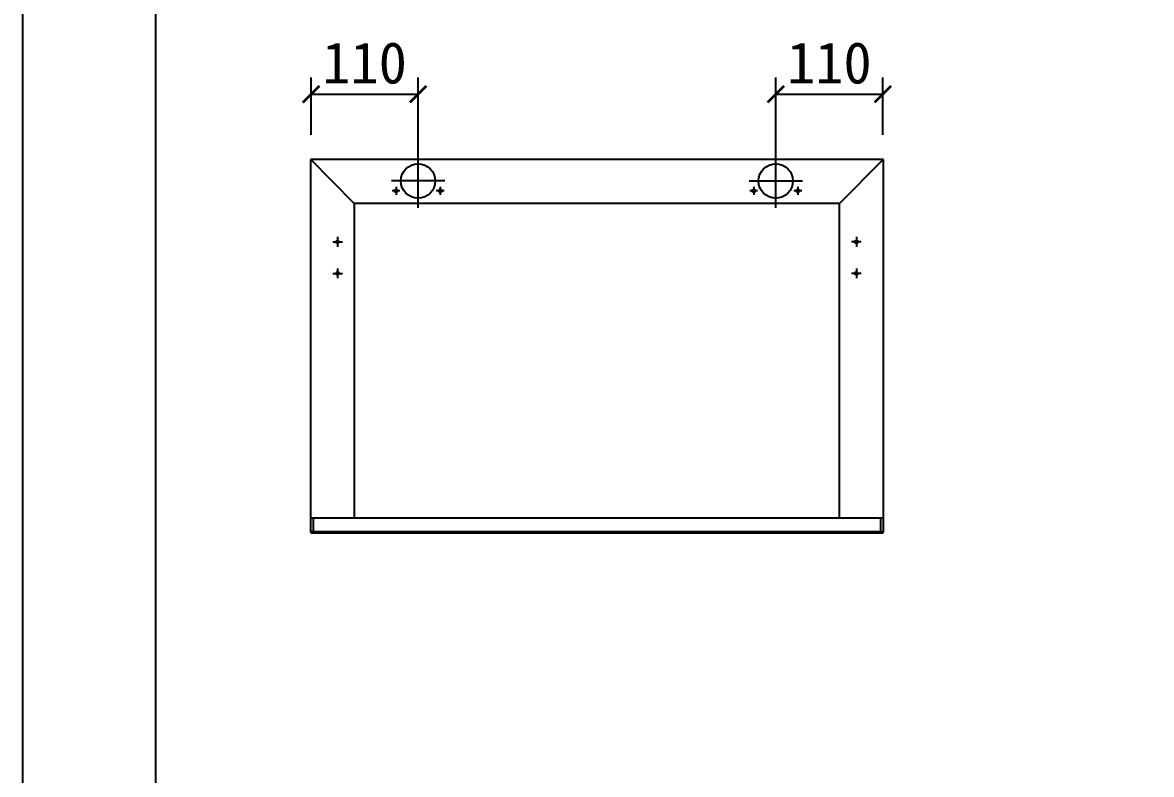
# Model space of a CAD drawing. Header units: millimetres. Extents: x -44117 to 256353, y -2095463 to 65325.
# Drawn here: x 115572 to 116252, y -871963 to -871510 of the extents above; entities that cross this region are included whole.
import ezdxf

# ---------------------------------------------------------------- set-up
doc = ezdxf.new("R2010")
doc.units = ezdxf.units.MM
doc.header["$LTSCALE"] = 10
doc.dimstyles.new('ISO-25', dxfattribs={"dimtxt": 2.5, "dimasz": 2.5, "dimexe": 1, "dimexo": 1, "dimtad": 1, "dimtxsty": 'Standard', "dimblk": 'ARCHTICK', "dimcen": 2.5, "dimadec": 0, "dimazin": 0, "dimtfac": 1, "dimtmove": 0, "dimatfit": 3, "dimfxl": 0, "dimarcsym": 0})

# ---------------------------------------------------------------- blocks, each defined once
blk = doc.blocks.new('_ArchTick')
at = {"color": 0, "linetype": 'ByBlock', "const_width": 0.15}
blk.add_lwpolyline([(-0.5, -0.5), (0.5, 0.5)], dxfattribs=at)
blk = doc.blocks.new('*D5641')
at = {"color": 0, "lineweight": -2}
for p, q in [((115745.63, -871577.3), (115745.63, -871542.72)), ((115810.15, -871590.02), (115810.15, -871542.72)), ((115745.63, -871552.72), (115810.15, -871552.72))]:
    blk.add_line(p, q, dxfattribs=at)
at = {"layer": 'Defpoints', "color": 0}
for p in [(115810.15, -871552.72), (115745.63, -871592.3), (115810.15, -871605.02)]:
    blk.add_point(p, dxfattribs=at)
at = {"color": 0, "lineweight": -2, "xscale": 10, "yscale": 10, "zscale": 10, "rotation": 180}
blk.add_blockref('_ArchTick', (115745.63, -871552.72), dxfattribs=at)
at = {"color": 0, "lineweight": -2, "xscale": 10, "yscale": 10, "zscale": 10}
blk.add_blockref('_ArchTick', (115810.15, -871552.72), dxfattribs=at)
at = {"color": 0, "insert": (115777.89, -871533.97), "char_height": 25, "attachment_point": 5}
blk.add_mtext('110', dxfattribs=at)
blk = doc.blocks.new('*D5642')
at = {"color": 0, "lineweight": -2}
for p, q in [((116025.7, -871590.02), (116025.7, -871542.72)), ((116090.22, -871577.3), (116090.22, -871542.72)), ((116025.7, -871552.72), (116090.22, -871552.72))]:
    blk.add_line(p, q, dxfattribs=at)
at = {"layer": 'Defpoints', "color": 0}
for p in [(116090.22, -871552.72), (116090.22, -871592.3), (116025.7, -871605.02)]:
    blk.add_point(p, dxfattribs=at)
at = {"color": 0, "lineweight": -2, "xscale": 10, "yscale": 10, "zscale": 10, "rotation": 180}
blk.add_blockref('_ArchTick', (116025.7, -871552.72), dxfattribs=at)
at = {"color": 0, "lineweight": -2, "xscale": 10, "yscale": 10, "zscale": 10}
blk.add_blockref('_ArchTick', (116090.22, -871552.72), dxfattribs=at)
at = {"color": 0, "insert": (116057.96, -871533.97), "char_height": 25, "attachment_point": 5}
blk.add_mtext('110', dxfattribs=at)
blk = doc.blocks.new('*D5674')
at = {"color": 0, "lineweight": -2}
for p, q in [((115745.63, -871577.3), (115745.63, -871542.72)), ((115810.15, -871590.02), (115810.15, -871542.72)), ((115745.63, -871552.72), (115810.15, -871552.72))]:
    blk.add_line(p, q, dxfattribs=at)
at = {"layer": 'Defpoints', "color": 0}
for p in [(115810.15, -871552.72), (115745.63, -871592.3), (115810.15, -871605.02)]:
    blk.add_point(p, dxfattribs=at)
at = {"color": 0, "lineweight": -2, "xscale": 10, "yscale": 10, "zscale": 10, "rotation": 180}
blk.add_blockref('_ArchTick', (115745.63, -871552.72), dxfattribs=at)
at = {"color": 0, "lineweight": -2, "xscale": 10, "yscale": 10, "zscale": 10}
blk.add_blockref('_ArchTick', (115810.15, -871552.72), dxfattribs=at)
at = {"color": 0, "insert": (115777.89, -871533.97), "char_height": 25, "attachment_point": 5}
blk.add_mtext('110', dxfattribs=at)
blk = doc.blocks.new('*D5675')
at = {"color": 0, "lineweight": -2}
for p, q in [((116025.7, -871590.02), (116025.7, -871542.72)), ((116090.22, -871577.3), (116090.22, -871542.72)), ((116025.7, -871552.72), (116090.22, -871552.72))]:
    blk.add_line(p, q, dxfattribs=at)
at = {"layer": 'Defpoints', "color": 0}
for p in [(116090.22, -871552.72), (116090.22, -871592.3), (116025.7, -871605.02)]:
    blk.add_point(p, dxfattribs=at)
at = {"color": 0, "lineweight": -2, "xscale": 10, "yscale": 10, "zscale": 10, "rotation": 180}
blk.add_blockref('_ArchTick', (116025.7, -871552.72), dxfattribs=at)
at = {"color": 0, "lineweight": -2, "xscale": 10, "yscale": 10, "zscale": 10}
blk.add_blockref('_ArchTick', (116090.22, -871552.72), dxfattribs=at)
at = {"color": 0, "insert": (116057.96, -871533.97), "char_height": 25, "attachment_point": 5}
blk.add_mtext('110', dxfattribs=at)
blk = doc.blocks.new('*D5689')
at = {"color": 0, "lineweight": -2}
for p, q in [((115745.63, -871577.3), (115745.63, -871542.72)), ((115810.15, -871590.02), (115810.15, -871542.72)), ((115745.63, -871552.72), (115810.15, -871552.72))]:
    blk.add_line(p, q, dxfattribs=at)
at = {"layer": 'Defpoints', "color": 0}
for p in [(115810.15, -871552.72), (115745.63, -871592.3), (115810.15, -871605.02)]:
    blk.add_point(p, dxfattribs=at)
at = {"color": 0, "lineweight": -2, "xscale": 10, "yscale": 10, "zscale": 10, "rotation": 180}
blk.add_blockref('_ArchTick', (115745.63, -871552.72), dxfattribs=at)
at = {"color": 0, "lineweight": -2, "xscale": 10, "yscale": 10, "zscale": 10}
blk.add_blockref('_ArchTick', (115810.15, -871552.72), dxfattribs=at)
at = {"color": 0, "insert": (115777.89, -871533.97), "char_height": 25, "attachment_point": 5}
blk.add_mtext('110', dxfattribs=at)
blk = doc.blocks.new('*D5690')
at = {"color": 0, "lineweight": -2}
for p, q in [((116025.7, -871590.02), (116025.7, -871542.72)), ((116090.22, -871577.3), (116090.22, -871542.72)), ((116025.7, -871552.72), (116090.22, -871552.72))]:
    blk.add_line(p, q, dxfattribs=at)
at = {"layer": 'Defpoints', "color": 0}
for p in [(116090.22, -871552.72), (116090.22, -871592.3), (116025.7, -871605.02)]:
    blk.add_point(p, dxfattribs=at)
at = {"color": 0, "lineweight": -2, "xscale": 10, "yscale": 10, "zscale": 10, "rotation": 180}
blk.add_blockref('_ArchTick', (116025.7, -871552.72), dxfattribs=at)
at = {"color": 0, "lineweight": -2, "xscale": 10, "yscale": 10, "zscale": 10}
blk.add_blockref('_ArchTick', (116090.22, -871552.72), dxfattribs=at)
at = {"color": 0, "insert": (116057.96, -871533.97), "char_height": 25, "attachment_point": 5}
blk.add_mtext('110', dxfattribs=at)
blk = doc.blocks.new('*D5704')
at = {"color": 0, "lineweight": -2}
for p, q in [((115745.63, -871577.3), (115745.63, -871542.72)), ((115810.15, -871590.02), (115810.15, -871542.72)), ((115745.63, -871552.72), (115810.15, -871552.72))]:
    blk.add_line(p, q, dxfattribs=at)
at = {"layer": 'Defpoints', "color": 0}
for p in [(115810.15, -871552.72), (115745.63, -871592.3), (115810.15, -871605.02)]:
    blk.add_point(p, dxfattribs=at)
at = {"color": 0, "lineweight": -2, "xscale": 10, "yscale": 10, "zscale": 10, "rotation": 180}
blk.add_blockref('_ArchTick', (115745.63, -871552.72), dxfattribs=at)
at = {"color": 0, "lineweight": -2, "xscale": 10, "yscale": 10, "zscale": 10}
blk.add_blockref('_ArchTick', (115810.15, -871552.72), dxfattribs=at)
at = {"color": 0, "insert": (115777.89, -871533.97), "char_height": 25, "attachment_point": 5}
blk.add_mtext('110', dxfattribs=at)
blk = doc.blocks.new('*D5705')
at = {"color": 0, "lineweight": -2}
for p, q in [((116025.7, -871590.02), (116025.7, -871542.72)), ((116090.22, -871577.3), (116090.22, -871542.72)), ((116025.7, -871552.72), (116090.22, -871552.72))]:
    blk.add_line(p, q, dxfattribs=at)
at = {"layer": 'Defpoints', "color": 0}
for p in [(116090.22, -871552.72), (116090.22, -871592.3), (116025.7, -871605.02)]:
    blk.add_point(p, dxfattribs=at)
at = {"color": 0, "lineweight": -2, "xscale": 10, "yscale": 10, "zscale": 10, "rotation": 180}
blk.add_blockref('_ArchTick', (116025.7, -871552.72), dxfattribs=at)
at = {"color": 0, "lineweight": -2, "xscale": 10, "yscale": 10, "zscale": 10}
blk.add_blockref('_ArchTick', (116090.22, -871552.72), dxfattribs=at)
at = {"color": 0, "insert": (116057.96, -871533.97), "char_height": 25, "attachment_point": 5}
blk.add_mtext('110', dxfattribs=at)
blk = doc.blocks.new('*D5719')
at = {"color": 0, "lineweight": -2}
for p, q in [((115745.63, -871577.3), (115745.63, -871542.72)), ((115810.15, -871590.02), (115810.15, -871542.72)), ((115745.63, -871552.72), (115810.15, -871552.72))]:
    blk.add_line(p, q, dxfattribs=at)
at = {"layer": 'Defpoints', "color": 0}
for p in [(115810.15, -871552.72), (115745.63, -871592.3), (115810.15, -871605.02)]:
    blk.add_point(p, dxfattribs=at)
at = {"color": 0, "lineweight": -2, "xscale": 10, "yscale": 10, "zscale": 10, "rotation": 180}
blk.add_blockref('_ArchTick', (115745.63, -871552.72), dxfattribs=at)
at = {"color": 0, "lineweight": -2, "xscale": 10, "yscale": 10, "zscale": 10}
blk.add_blockref('_ArchTick', (115810.15, -871552.72), dxfattribs=at)
at = {"color": 0, "insert": (115777.89, -871533.97), "char_height": 25, "attachment_point": 5}
blk.add_mtext('110', dxfattribs=at)
blk = doc.blocks.new('*D5720')
at = {"color": 0, "lineweight": -2}
for p, q in [((116025.7, -871590.02), (116025.7, -871542.72)), ((116090.22, -871577.3), (116090.22, -871542.72)), ((116025.7, -871552.72), (116090.22, -871552.72))]:
    blk.add_line(p, q, dxfattribs=at)
at = {"layer": 'Defpoints', "color": 0}
for p in [(116090.22, -871552.72), (116090.22, -871592.3), (116025.7, -871605.02)]:
    blk.add_point(p, dxfattribs=at)
at = {"color": 0, "lineweight": -2, "xscale": 10, "yscale": 10, "zscale": 10, "rotation": 180}
blk.add_blockref('_ArchTick', (116025.7, -871552.72), dxfattribs=at)
at = {"color": 0, "lineweight": -2, "xscale": 10, "yscale": 10, "zscale": 10}
blk.add_blockref('_ArchTick', (116090.22, -871552.72), dxfattribs=at)
at = {"color": 0, "insert": (116057.96, -871533.97), "char_height": 25, "attachment_point": 5}
blk.add_mtext('110', dxfattribs=at)
blk = doc.blocks.new('*D5734')
at = {"color": 0, "lineweight": -2}
for p, q in [((115745.63, -871577.3), (115745.63, -871542.72)), ((115810.15, -871590.02), (115810.15, -871542.72)), ((115745.63, -871552.72), (115810.15, -871552.72))]:
    blk.add_line(p, q, dxfattribs=at)
at = {"layer": 'Defpoints', "color": 0}
for p in [(115810.15, -871552.72), (115745.63, -871592.3), (115810.15, -871605.02)]:
    blk.add_point(p, dxfattribs=at)
at = {"color": 0, "lineweight": -2, "xscale": 10, "yscale": 10, "zscale": 10, "rotation": 180}
blk.add_blockref('_ArchTick', (115745.63, -871552.72), dxfattribs=at)
at = {"color": 0, "lineweight": -2, "xscale": 10, "yscale": 10, "zscale": 10}
blk.add_blockref('_ArchTick', (115810.15, -871552.72), dxfattribs=at)
at = {"color": 0, "insert": (115777.89, -871533.97), "char_height": 25, "attachment_point": 5}
blk.add_mtext('110', dxfattribs=at)
blk = doc.blocks.new('*D5735')
at = {"color": 0, "lineweight": -2}
for p, q in [((116025.7, -871590.02), (116025.7, -871542.72)), ((116090.22, -871577.3), (116090.22, -871542.72)), ((116025.7, -871552.72), (116090.22, -871552.72))]:
    blk.add_line(p, q, dxfattribs=at)
at = {"layer": 'Defpoints', "color": 0}
for p in [(116090.22, -871552.72), (116090.22, -871592.3), (116025.7, -871605.02)]:
    blk.add_point(p, dxfattribs=at)
at = {"color": 0, "lineweight": -2, "xscale": 10, "yscale": 10, "zscale": 10, "rotation": 180}
blk.add_blockref('_ArchTick', (116025.7, -871552.72), dxfattribs=at)
at = {"color": 0, "lineweight": -2, "xscale": 10, "yscale": 10, "zscale": 10}
blk.add_blockref('_ArchTick', (116090.22, -871552.72), dxfattribs=at)
at = {"color": 0, "insert": (116057.96, -871533.97), "char_height": 25, "attachment_point": 5}
blk.add_mtext('110', dxfattribs=at)
blk = doc.blocks.new('*D5747')
at = {"color": 0, "lineweight": -2}
for p, q in [((115745.63, -871577.3), (115745.63, -871542.72)), ((115810.15, -871590.02), (115810.15, -871542.72)), ((115745.63, -871552.72), (115810.15, -871552.72))]:
    blk.add_line(p, q, dxfattribs=at)
at = {"layer": 'Defpoints', "color": 0}
for p in [(115810.15, -871552.72), (115745.63, -871592.3), (115810.15, -871605.02)]:
    blk.add_point(p, dxfattribs=at)
at = {"color": 0, "lineweight": -2, "xscale": 10, "yscale": 10, "zscale": 10, "rotation": 180}
blk.add_blockref('_ArchTick', (115745.63, -871552.72), dxfattribs=at)
at = {"color": 0, "lineweight": -2, "xscale": 10, "yscale": 10, "zscale": 10}
blk.add_blockref('_ArchTick', (115810.15, -871552.72), dxfattribs=at)
at = {"color": 0, "insert": (115777.89, -871533.97), "char_height": 25, "attachment_point": 5}
blk.add_mtext('110', dxfattribs=at)
blk = doc.blocks.new('*D5748')
at = {"color": 0, "lineweight": -2}
for p, q in [((116025.7, -871590.02), (116025.7, -871542.72)), ((116090.22, -871577.3), (116090.22, -871542.72)), ((116025.7, -871552.72), (116090.22, -871552.72))]:
    blk.add_line(p, q, dxfattribs=at)
at = {"layer": 'Defpoints', "color": 0}
for p in [(116090.22, -871552.72), (116090.22, -871592.3), (116025.7, -871605.02)]:
    blk.add_point(p, dxfattribs=at)
at = {"color": 0, "lineweight": -2, "xscale": 10, "yscale": 10, "zscale": 10, "rotation": 180}
blk.add_blockref('_ArchTick', (116025.7, -871552.72), dxfattribs=at)
at = {"color": 0, "lineweight": -2, "xscale": 10, "yscale": 10, "zscale": 10}
blk.add_blockref('_ArchTick', (116090.22, -871552.72), dxfattribs=at)
at = {"color": 0, "insert": (116057.96, -871533.97), "char_height": 25, "attachment_point": 5}
blk.add_mtext('110', dxfattribs=at)
blk = doc.blocks.new('*D5760')
at = {"color": 0, "lineweight": -2}
for p, q in [((115745.63, -871577.3), (115745.63, -871542.72)), ((115810.15, -871590.02), (115810.15, -871542.72)), ((115745.63, -871552.72), (115810.15, -871552.72))]:
    blk.add_line(p, q, dxfattribs=at)
at = {"layer": 'Defpoints', "color": 0}
for p in [(115810.15, -871552.72), (115745.63, -871592.3), (115810.15, -871605.02)]:
    blk.add_point(p, dxfattribs=at)
at = {"color": 0, "lineweight": -2, "xscale": 10, "yscale": 10, "zscale": 10, "rotation": 180}
blk.add_blockref('_ArchTick', (115745.63, -871552.72), dxfattribs=at)
at = {"color": 0, "lineweight": -2, "xscale": 10, "yscale": 10, "zscale": 10}
blk.add_blockref('_ArchTick', (115810.15, -871552.72), dxfattribs=at)
at = {"color": 0, "insert": (115777.89, -871533.97), "char_height": 25, "attachment_point": 5}
blk.add_mtext('110', dxfattribs=at)
blk = doc.blocks.new('*D5761')
at = {"color": 0, "lineweight": -2}
for p, q in [((116025.7, -871590.02), (116025.7, -871542.72)), ((116090.22, -871577.3), (116090.22, -871542.72)), ((116025.7, -871552.72), (116090.22, -871552.72))]:
    blk.add_line(p, q, dxfattribs=at)
at = {"layer": 'Defpoints', "color": 0}
for p in [(116090.22, -871552.72), (116090.22, -871592.3), (116025.7, -871605.02)]:
    blk.add_point(p, dxfattribs=at)
at = {"color": 0, "lineweight": -2, "xscale": 10, "yscale": 10, "zscale": 10, "rotation": 180}
blk.add_blockref('_ArchTick', (116025.7, -871552.72), dxfattribs=at)
at = {"color": 0, "lineweight": -2, "xscale": 10, "yscale": 10, "zscale": 10}
blk.add_blockref('_ArchTick', (116090.22, -871552.72), dxfattribs=at)
at = {"color": 0, "insert": (116057.96, -871533.97), "char_height": 25, "attachment_point": 5}
blk.add_mtext('110', dxfattribs=at)
blk = doc.blocks.new('*D5773')
at = {"color": 0, "lineweight": -2}
for p, q in [((115745.63, -871577.3), (115745.63, -871542.72)), ((115810.15, -871590.02), (115810.15, -871542.72)), ((115745.63, -871552.72), (115810.15, -871552.72))]:
    blk.add_line(p, q, dxfattribs=at)
at = {"layer": 'Defpoints', "color": 0}
for p in [(115810.15, -871552.72), (115745.63, -871592.3), (115810.15, -871605.02)]:
    blk.add_point(p, dxfattribs=at)
at = {"color": 0, "lineweight": -2, "xscale": 10, "yscale": 10, "zscale": 10, "rotation": 180}
blk.add_blockref('_ArchTick', (115745.63, -871552.72), dxfattribs=at)
at = {"color": 0, "lineweight": -2, "xscale": 10, "yscale": 10, "zscale": 10}
blk.add_blockref('_ArchTick', (115810.15, -871552.72), dxfattribs=at)
at = {"color": 0, "insert": (115777.89, -871533.97), "char_height": 25, "attachment_point": 5}
blk.add_mtext('110', dxfattribs=at)
blk = doc.blocks.new('*D5774')
at = {"color": 0, "lineweight": -2}
for p, q in [((116025.7, -871590.02), (116025.7, -871542.72)), ((116090.22, -871577.3), (116090.22, -871542.72)), ((116025.7, -871552.72), (116090.22, -871552.72))]:
    blk.add_line(p, q, dxfattribs=at)
at = {"layer": 'Defpoints', "color": 0}
for p in [(116090.22, -871552.72), (116090.22, -871592.3), (116025.7, -871605.02)]:
    blk.add_point(p, dxfattribs=at)
at = {"color": 0, "lineweight": -2, "xscale": 10, "yscale": 10, "zscale": 10, "rotation": 180}
blk.add_blockref('_ArchTick', (116025.7, -871552.72), dxfattribs=at)
at = {"color": 0, "lineweight": -2, "xscale": 10, "yscale": 10, "zscale": 10}
blk.add_blockref('_ArchTick', (116090.22, -871552.72), dxfattribs=at)
at = {"color": 0, "insert": (116057.96, -871533.97), "char_height": 25, "attachment_point": 5}
blk.add_mtext('110', dxfattribs=at)
blk = doc.blocks.new('*D5786')
at = {"color": 0, "lineweight": -2}
for p, q in [((115745.63, -871577.3), (115745.63, -871542.72)), ((115810.15, -871590.02), (115810.15, -871542.72)), ((115745.63, -871552.72), (115810.15, -871552.72))]:
    blk.add_line(p, q, dxfattribs=at)
at = {"layer": 'Defpoints', "color": 0}
for p in [(115810.15, -871552.72), (115745.63, -871592.3), (115810.15, -871605.02)]:
    blk.add_point(p, dxfattribs=at)
at = {"color": 0, "lineweight": -2, "xscale": 10, "yscale": 10, "zscale": 10, "rotation": 180}
blk.add_blockref('_ArchTick', (115745.63, -871552.72), dxfattribs=at)
at = {"color": 0, "lineweight": -2, "xscale": 10, "yscale": 10, "zscale": 10}
blk.add_blockref('_ArchTick', (115810.15, -871552.72), dxfattribs=at)
at = {"color": 0, "insert": (115777.89, -871533.97), "char_height": 25, "attachment_point": 5}
blk.add_mtext('110', dxfattribs=at)
blk = doc.blocks.new('*D5787')
at = {"color": 0, "lineweight": -2}
for p, q in [((116025.7, -871590.02), (116025.7, -871542.72)), ((116090.22, -871577.3), (116090.22, -871542.72)), ((116025.7, -871552.72), (116090.22, -871552.72))]:
    blk.add_line(p, q, dxfattribs=at)
at = {"layer": 'Defpoints', "color": 0}
for p in [(116090.22, -871552.72), (116090.22, -871592.3), (116025.7, -871605.02)]:
    blk.add_point(p, dxfattribs=at)
at = {"color": 0, "lineweight": -2, "xscale": 10, "yscale": 10, "zscale": 10, "rotation": 180}
blk.add_blockref('_ArchTick', (116025.7, -871552.72), dxfattribs=at)
at = {"color": 0, "lineweight": -2, "xscale": 10, "yscale": 10, "zscale": 10}
blk.add_blockref('_ArchTick', (116090.22, -871552.72), dxfattribs=at)
at = {"color": 0, "insert": (116057.96, -871533.97), "char_height": 25, "attachment_point": 5}
blk.add_mtext('110', dxfattribs=at)

msp = doc.modelspace()

# ---------------------------------------------------------------- linework, layer by layer
for p, q in [((115810.15342, -871621.16615), (115810.15342, -871588.87932)), ((115810.15342, -871621.16615), (115810.15342, -871588.87932)), ((115810.15342, -871621.16615), (115810.15342, -871588.87932)), ((115810.15342, -871621.16615), (115810.15342, -871588.87932)), ((115810.15342, -871621.16615), (115810.15342, -871588.87932)), ((115810.15342, -871621.16615), (115810.15342, -871588.87932)), ((115810.15342, -871621.16615), (115810.15342, -871588.87932)), ((115810.15342, -871621.16615), (115810.15342, -871588.87932)), ((115810.15342, -871621.16615), (115810.15342, -871588.87932)), ((115810.15342, -871621.16615), (115810.15342, -871588.87932)), ((116025.70321, -871621.16615), (116025.70321, -871588.87932)), ((116025.70321, -871621.16615), (116025.70321, -871588.87932)), ((116025.70321, -871621.16615), (116025.70321, -871588.87932)), ((116025.70321, -871621.16615), (116025.70321, -871588.87932)), ((116025.70321, -871621.16615), (116025.70321, -871588.87932)), ((116025.70321, -871621.16615), (116025.70321, -871588.87932)), ((116025.70321, -871621.16615), (116025.70321, -871588.87932)), ((116025.70321, -871621.16615), (116025.70321, -871588.87932)), ((116025.70321, -871621.16615), (116025.70321, -871588.87932)), ((116025.70321, -871621.16615), (116025.70321, -871588.87932)), ((115745.33741, -871592.2963), (115745.33741, -871816.63663)), ((115745.33741, -871592.2963), (115745.33741, -871816.63663)), ((115745.33741, -871592.2963), (115745.33741, -871816.63663)), ((115745.33741, -871592.2963), (115745.33741, -871816.63663)), ((115745.33741, -871592.2963), (115745.33741, -871816.63663)), ((115745.33741, -871592.2963), (115745.33741, -871816.63663)), ((115745.33741, -871592.2963), (115745.33741, -871816.63663)), ((115745.33741, -871592.2963), (115745.33741, -871816.63663)), ((115745.33741, -871592.2963), (115745.33741, -871816.63663)), ((115745.33741, -871592.2963), (115745.33741, -871816.63663)), ((115771.67816, -871618.63705), (115745.42409, -871592.08703)), ((115771.67816, -871618.63705), (115745.42409, -871592.08703)), ((115771.67816, -871618.63705), (115745.42409, -871592.08703)), ((115771.67816, -871618.63705), (115745.42409, -871592.08703)), ((115771.67816, -871618.63705), (115745.42409, -871592.08703)), ((115771.67816, -871618.63705), (115745.42409, -871592.08703)), ((115771.67816, -871618.63705), (115745.42409, -871592.08703)), ((115771.67816, -871618.63705), (115745.42409, -871592.08703)), ((115771.67816, -871618.63705), (115745.42409, -871592.08703)), ((115771.67816, -871618.63705), (115745.42409, -871592.08703)), ((116090.22324, -871592.00034), (115745.63337, -871592.00034)), ((116090.22324, -871592.00034), (115745.63337, -871592.00034)), ((116090.22324, -871592.00034), (115745.63337, -871592.00034)), ((116090.22324, -871592.00034), (115745.63337, -871592.00034)), ((116090.22324, -871592.00034), (115745.63337, -871592.00034)), ((116090.22324, -871592.00034), (115745.63337, -871592.00034)), ((116090.22324, -871592.00034), (115745.63337, -871592.00034)), ((116090.22324, -871592.00034), (115745.63337, -871592.00034)), ((116090.22324, -871592.00034), (115745.63337, -871592.00034)), ((116090.22324, -871592.00034), (115745.63337, -871592.00034)), ((116064.17846, -871618.63705), (116090.43252, -871592.08703)), ((116064.17846, -871618.63705), (116090.43252, -871592.08703)), ((116064.17846, -871618.63705), (116090.43252, -871592.08703)), ((116064.17846, -871618.63705), (116090.43252, -871592.08703)), ((116064.17846, -871618.63705), (116090.43252, -871592.08703)), ((116064.17846, -871618.63705), (116090.43252, -871592.08703)), ((116064.17846, -871618.63705), (116090.43252, -871592.08703)), ((116064.17846, -871618.63705), (116090.43252, -871592.08703)), ((116064.17846, -871618.63705), (116090.43252, -871592.08703)), ((116064.17846, -871618.63705), (116090.43252, -871592.08703)), ((116090.51921, -871816.63663), (116090.51921, -871592.2963)), ((116090.51921, -871816.63663), (116090.51921, -871592.2963)), ((116090.51921, -871816.63663), (116090.51921, -871592.2963)), ((116090.51921, -871816.63663), (116090.51921, -871592.2963)), ((116090.51921, -871816.63663), (116090.51921, -871592.2963)), ((116090.51921, -871816.63663), (116090.51921, -871592.2963)), ((116090.51921, -871816.63663), (116090.51921, -871592.2963)), ((116090.51921, -871816.63663), (116090.51921, -871592.2963)), ((116090.51921, -871816.63663), (116090.51921, -871592.2963)), ((116090.51921, -871816.63663), (116090.51921, -871592.2963)), ((115826.29684, -871605.02273), (115794.01001, -871605.02273)), ((115826.29684, -871605.02273), (115794.01001, -871605.02273)), ((115826.29684, -871605.02273), (115794.01001, -871605.02273)), ((115826.29684, -871605.02273), (115794.01001, -871605.02273)), ((115826.29684, -871605.02273), (115794.01001, -871605.02273)), ((115826.29684, -871605.02273), (115794.01001, -871605.02273)), ((115826.29684, -871605.02273), (115794.01001, -871605.02273)), ((115826.29684, -871605.02273), (115794.01001, -871605.02273)), ((115826.29684, -871605.02273), (115794.01001, -871605.02273)), ((115826.29684, -871605.02273), (115794.01001, -871605.02273)), ((115796.83506, -871608.57429), (115796.83506, -871613.30971)), ((115796.83506, -871608.57429), (115796.83506, -871613.30971)), ((115796.83506, -871608.57429), (115796.83506, -871613.30971)), ((115796.83506, -871608.57429), (115796.83506, -871613.30971)), ((115796.83506, -871608.57429), (115796.83506, -871613.30971)), ((115796.83506, -871608.57429), (115796.83506, -871613.30971)), ((115796.83506, -871608.57429), (115796.83506, -871613.30971)), ((115796.83506, -871608.57429), (115796.83506, -871613.30971)), ((115796.83506, -871608.57429), (115796.83506, -871613.30971)), ((115796.83506, -871608.57429), (115796.83506, -871613.30971)), ((115823.47178, -871608.57429), (115823.47178, -871613.30971)), ((115823.47178, -871608.57429), (115823.47178, -871613.30971)), ((115823.47178, -871608.57429), (115823.47178, -871613.30971)), ((115823.47178, -871608.57429), (115823.47178, -871613.30971)), ((115823.47178, -871608.57429), (115823.47178, -871613.30971)), ((115823.47178, -871608.57429), (115823.47178, -871613.30971)), ((115823.47178, -871608.57429), (115823.47178, -871613.30971)), ((115823.47178, -871608.57429), (115823.47178, -871613.30971)), ((115823.47178, -871608.57429), (115823.47178, -871613.30971)), ((115823.47178, -871608.57429), (115823.47178, -871613.30971)), ((116009.55978, -871605.02273), (116041.84662, -871605.02273)), ((116009.55978, -871605.02273), (116041.84662, -871605.02273)), ((116009.55978, -871605.02273), (116041.84662, -871605.02273)), ((116009.55978, -871605.02273), (116041.84662, -871605.02273)), ((116009.55978, -871605.02273), (116041.84662, -871605.02273)), ((116009.55978, -871605.02273), (116041.84662, -871605.02273)), ((116009.55978, -871605.02273), (116041.84662, -871605.02273)), ((116009.55978, -871605.02273), (116041.84662, -871605.02273)), ((116009.55978, -871605.02273), (116041.84662, -871605.02273)), ((116009.55978, -871605.02273), (116041.84662, -871605.02273)), ((116012.38485, -871608.57429), (116012.38485, -871613.30971)), ((116012.38485, -871608.57429), (116012.38485, -871613.30971)), ((116012.38485, -871608.57429), (116012.38485, -871613.30971)), ((116012.38485, -871608.57429), (116012.38485, -871613.30971)), ((116012.38485, -871608.57429), (116012.38485, -871613.30971)), ((116012.38485, -871608.57429), (116012.38485, -871613.30971)), ((116012.38485, -871608.57429), (116012.38485, -871613.30971)), ((116012.38485, -871608.57429), (116012.38485, -871613.30971)), ((116012.38485, -871608.57429), (116012.38485, -871613.30971)), ((116012.38485, -871608.57429), (116012.38485, -871613.30971)), ((116039.02156, -871608.57429), (116039.02156, -871613.30971)), ((116039.02156, -871608.57429), (116039.02156, -871613.30971)), ((116039.02156, -871608.57429), (116039.02156, -871613.30971)), ((116039.02156, -871608.57429), (116039.02156, -871613.30971)), ((116039.02156, -871608.57429), (116039.02156, -871613.30971)), ((116039.02156, -871608.57429), (116039.02156, -871613.30971)), ((116039.02156, -871608.57429), (116039.02156, -871613.30971)), ((116039.02156, -871608.57429), (116039.02156, -871613.30971)), ((116039.02156, -871608.57429), (116039.02156, -871613.30971)), ((116039.02156, -871608.57429), (116039.02156, -871613.30971)), ((115799.20277, -871610.942), (115794.46735, -871610.942)), ((115799.20277, -871610.942), (115794.46735, -871610.942)), ((115799.20277, -871610.942), (115794.46735, -871610.942)), ((115799.20277, -871610.942), (115794.46735, -871610.942)), ((115799.20277, -871610.942), (115794.46735, -871610.942)), ((115799.20277, -871610.942), (115794.46735, -871610.942)), ((115799.20277, -871610.942), (115794.46735, -871610.942)), ((115799.20277, -871610.942), (115794.46735, -871610.942)), ((115799.20277, -871610.942), (115794.46735, -871610.942)), ((115799.20277, -871610.942), (115794.46735, -871610.942)), ((115825.83948, -871610.942), (115821.10407, -871610.942)), ((115825.83948, -871610.942), (115821.10407, -871610.942)), ((115825.83948, -871610.942), (115821.10407, -871610.942)), ((115825.83948, -871610.942), (115821.10407, -871610.942)), ((115825.83948, -871610.942), (115821.10407, -871610.942)), ((115825.83948, -871610.942), (115821.10407, -871610.942)), ((115825.83948, -871610.942), (115821.10407, -871610.942)), ((115825.83948, -871610.942), (115821.10407, -871610.942)), ((115825.83948, -871610.942), (115821.10407, -871610.942)), ((115825.83948, -871610.942), (115821.10407, -871610.942)), ((116014.75256, -871610.942), (116010.01714, -871610.942)), ((116014.75256, -871610.942), (116010.01714, -871610.942)), ((116014.75256, -871610.942), (116010.01714, -871610.942)), ((116014.75256, -871610.942), (116010.01714, -871610.942)), ((116014.75256, -871610.942), (116010.01714, -871610.942)), ((116014.75256, -871610.942), (116010.01714, -871610.942)), ((116014.75256, -871610.942), (116010.01714, -871610.942)), ((116014.75256, -871610.942), (116010.01714, -871610.942)), ((116014.75256, -871610.942), (116010.01714, -871610.942)), ((116014.75256, -871610.942), (116010.01714, -871610.942)), ((116041.38927, -871610.942), (116036.65386, -871610.942)), ((116041.38927, -871610.942), (116036.65386, -871610.942)), ((116041.38927, -871610.942), (116036.65386, -871610.942)), ((116041.38927, -871610.942), (116036.65386, -871610.942)), ((116041.38927, -871610.942), (116036.65386, -871610.942)), ((116041.38927, -871610.942), (116036.65386, -871610.942)), ((116041.38927, -871610.942), (116036.65386, -871610.942)), ((116041.38927, -871610.942), (116036.65386, -871610.942)), ((116041.38927, -871610.942), (116036.65386, -871610.942)), ((116041.38927, -871610.942), (116036.65386, -871610.942)), ((115771.67816, -871618.63705), (115771.67816, -871808.64562)), ((116064.17846, -871618.63705), (115771.67816, -871618.63705)), ((115771.67816, -871618.63705), (115771.67816, -871808.64562)), ((116064.17846, -871618.63705), (115771.67816, -871618.63705)), ((115771.67816, -871618.63705), (115771.67816, -871808.64562)), ((116064.17846, -871618.63705), (115771.67816, -871618.63705)), ((115771.67816, -871618.63705), (115771.67816, -871808.64562)), ((116064.17846, -871618.63705), (115771.67816, -871618.63705)), ((115771.67816, -871618.63705), (115771.67816, -871808.64562)), ((116064.17846, -871618.63705), (115771.67816, -871618.63705)), ((115771.67816, -871618.63705), (115771.67816, -871808.64562)), ((116064.17846, -871618.63705), (115771.67816, -871618.63705)), ((115771.67816, -871618.63705), (115771.67816, -871808.64562)), ((116064.17846, -871618.63705), (115771.67816, -871618.63705)), ((115771.67816, -871618.63705), (115771.67816, -871808.64562)), ((116064.17846, -871618.63705), (115771.67816, -871618.63705)), ((115771.67816, -871618.63705), (115771.67816, -871808.64562)), ((116064.17846, -871618.63705), (115771.67816, -871618.63705)), ((115771.67816, -871618.63705), (115771.67816, -871808.64562)), ((116064.17846, -871618.63705), (115771.67816, -871618.63705)), ((116064.17846, -871808.05369), (116064.17846, -871618.63705)), ((116064.17846, -871808.05369), (116064.17846, -871618.63705)), ((116064.17846, -871808.05369), (116064.17846, -871618.63705)), ((116064.17846, -871808.05369), (116064.17846, -871618.63705)), ((116064.17846, -871808.05369), (116064.17846, -871618.63705)), ((116064.17846, -871808.05369), (116064.17846, -871618.63705)), ((116064.17846, -871808.05369), (116064.17846, -871618.63705)), ((116064.17846, -871808.05369), (116064.17846, -871618.63705)), ((116064.17846, -871808.05369), (116064.17846, -871618.63705)), ((116064.17846, -871808.05369), (116064.17846, -871618.63705)), ((115758.65577, -871641.72221), (115764.57504, -871641.72221)), ((115758.65577, -871641.72221), (115764.57504, -871641.72221)), ((115758.65577, -871641.72221), (115764.57504, -871641.72221)), ((115758.65577, -871641.72221), (115764.57504, -871641.72221)), ((115758.65577, -871641.72221), (115764.57504, -871641.72221)), ((115758.65577, -871641.72221), (115764.57504, -871641.72221)), ((115758.65577, -871641.72221), (115764.57504, -871641.72221)), ((115758.65577, -871641.72221), (115764.57504, -871641.72221)), ((115758.65577, -871641.72221), (115764.57504, -871641.72221)), ((115758.65577, -871641.72221), (115764.57504, -871641.72221)), ((115761.6154, -871638.76257), (115761.6154, -871644.68184)), ((115761.6154, -871638.76257), (115761.6154, -871644.68184)), ((115761.6154, -871638.76257), (115761.6154, -871644.68184)), ((115761.6154, -871638.76257), (115761.6154, -871644.68184)), ((115761.6154, -871638.76257), (115761.6154, -871644.68184)), ((115761.6154, -871638.76257), (115761.6154, -871644.68184)), ((115761.6154, -871638.76257), (115761.6154, -871644.68184)), ((115761.6154, -871638.76257), (115761.6154, -871644.68184)), ((115761.6154, -871638.76257), (115761.6154, -871644.68184)), ((115761.6154, -871638.76257), (115761.6154, -871644.68184)), ((116077.20085, -871641.72221), (116071.28158, -871641.72221)), ((116077.20085, -871641.72221), (116071.28158, -871641.72221)), ((116077.20085, -871641.72221), (116071.28158, -871641.72221)), ((116077.20085, -871641.72221), (116071.28158, -871641.72221)), ((116077.20085, -871641.72221), (116071.28158, -871641.72221)), ((116077.20085, -871641.72221), (116071.28158, -871641.72221)), ((116077.20085, -871641.72221), (116071.28158, -871641.72221)), ((116077.20085, -871641.72221), (116071.28158, -871641.72221)), ((116077.20085, -871641.72221), (116071.28158, -871641.72221)), ((116077.20085, -871641.72221), (116071.28158, -871641.72221)), ((116074.24122, -871638.76257), (116074.24122, -871644.68184)), ((116074.24122, -871638.76257), (116074.24122, -871644.68184)), ((116074.24122, -871638.76257), (116074.24122, -871644.68184)), ((116074.24122, -871638.76257), (116074.24122, -871644.68184)), ((116074.24122, -871638.76257), (116074.24122, -871644.68184)), ((116074.24122, -871638.76257), (116074.24122, -871644.68184)), ((116074.24122, -871638.76257), (116074.24122, -871644.68184)), ((116074.24122, -871638.76257), (116074.24122, -871644.68184)), ((116074.24122, -871638.76257), (116074.24122, -871644.68184)), ((116074.24122, -871638.76257), (116074.24122, -871644.68184)), ((115758.65577, -871660.66387), (115764.57504, -871660.66387)), ((115758.65577, -871660.66387), (115764.57504, -871660.66387)), ((115758.65577, -871660.66387), (115764.57504, -871660.66387)), ((115758.65577, -871660.66387), (115764.57504, -871660.66387)), ((115758.65577, -871660.66387), (115764.57504, -871660.66387)), ((115758.65577, -871660.66387), (115764.57504, -871660.66387)), ((115758.65577, -871660.66387), (115764.57504, -871660.66387)), ((115758.65577, -871660.66387), (115764.57504, -871660.66387)), ((115758.65577, -871660.66387), (115764.57504, -871660.66387)), ((115758.65577, -871660.66387), (115764.57504, -871660.66387)), ((115761.6154, -871657.70423), (115761.6154, -871663.6235)), ((115761.6154, -871657.70423), (115761.6154, -871663.6235)), ((115761.6154, -871657.70423), (115761.6154, -871663.6235)), ((115761.6154, -871657.70423), (115761.6154, -871663.6235)), ((115761.6154, -871657.70423), (115761.6154, -871663.6235)), ((115761.6154, -871657.70423), (115761.6154, -871663.6235)), ((115761.6154, -871657.70423), (115761.6154, -871663.6235)), ((115761.6154, -871657.70423), (115761.6154, -871663.6235)), ((115761.6154, -871657.70423), (115761.6154, -871663.6235)), ((115761.6154, -871657.70423), (115761.6154, -871663.6235)), ((116077.20085, -871660.66387), (116071.28158, -871660.66387)), ((116077.20085, -871660.66387), (116071.28158, -871660.66387)), ((116077.20085, -871660.66387), (116071.28158, -871660.66387)), ((116077.20085, -871660.66387), (116071.28158, -871660.66387)), ((116077.20085, -871660.66387), (116071.28158, -871660.66387)), ((116077.20085, -871660.66387), (116071.28158, -871660.66387)), ((116077.20085, -871660.66387), (116071.28158, -871660.66387)), ((116077.20085, -871660.66387), (116071.28158, -871660.66387)), ((116077.20085, -871660.66387), (116071.28158, -871660.66387)), ((116077.20085, -871660.66387), (116071.28158, -871660.66387)), ((116074.24122, -871657.70423), (116074.24122, -871663.6235)), ((116074.24122, -871657.70423), (116074.24122, -871663.6235)), ((116074.24122, -871657.70423), (116074.24122, -871663.6235)), ((116074.24122, -871657.70423), (116074.24122, -871663.6235)), ((116074.24122, -871657.70423), (116074.24122, -871663.6235)), ((116074.24122, -871657.70423), (116074.24122, -871663.6235)), ((116074.24122, -871657.70423), (116074.24122, -871663.6235)), ((116074.24122, -871657.70423), (116074.24122, -871663.6235)), ((116074.24122, -871657.70423), (116074.24122, -871663.6235)), ((116074.24122, -871657.70423), (116074.24122, -871663.6235)), ((115745.33741, -871808.05369), (116090.51921, -871808.05369)), ((115745.33741, -871808.05369), (116090.51921, -871808.05369)), ((115745.33741, -871808.05369), (116090.51921, -871808.05369)), ((115745.33741, -871808.05369), (116090.51921, -871808.05369)), ((115745.33741, -871808.05369), (116090.51921, -871808.05369)), ((115745.33741, -871808.05369), (116090.51921, -871808.05369)), ((115745.33741, -871808.05369), (116090.51921, -871808.05369)), ((115745.33741, -871808.05369), (116090.51921, -871808.05369)), ((115745.33741, -871808.05369), (116090.51921, -871808.05369)), ((115745.33741, -871808.05369), (116090.51921, -871808.05369)), ((115746.81723, -871808.05369), (115746.81723, -871816.93259)), ((115746.81723, -871808.05369), (115746.81723, -871816.93259)), ((115746.81723, -871808.05369), (115746.81723, -871816.93259)), ((115746.81723, -871808.05369), (115746.81723, -871816.93259)), ((115746.81723, -871808.05369), (115746.81723, -871816.93259)), ((115746.81723, -871808.05369), (115746.81723, -871816.93259)), ((115746.81723, -871808.05369), (115746.81723, -871816.93259)), ((115746.81723, -871808.05369), (115746.81723, -871816.93259)), ((115746.81723, -871808.05369), (115746.81723, -871816.93259)), ((115746.81723, -871808.05369), (115746.81723, -871816.93259)), ((116089.03939, -871816.93259), (116089.03939, -871808.05369)), ((116089.03939, -871816.93259), (116089.03939, -871808.05369)), ((116089.03939, -871816.93259), (116089.03939, -871808.05369)), ((116089.03939, -871816.93259), (116089.03939, -871808.05369)), ((116089.03939, -871816.93259), (116089.03939, -871808.05369)), ((116089.03939, -871816.93259), (116089.03939, -871808.05369)), ((116089.03939, -871816.93259), (116089.03939, -871808.05369)), ((116089.03939, -871816.93259), (116089.03939, -871808.05369)), ((116089.03939, -871816.93259), (116089.03939, -871808.05369)), ((116089.03939, -871816.93259), (116089.03939, -871808.05369)), ((115745.33741, -871816.1039), (116090.22324, -871816.1039)), ((115745.33741, -871816.1039), (116090.22324, -871816.1039)), ((115745.33741, -871816.1039), (116090.22324, -871816.1039)), ((115745.33741, -871816.1039), (116090.22324, -871816.1039)), ((115745.33741, -871816.1039), (116090.22324, -871816.1039)), ((115745.33741, -871816.1039), (116090.22324, -871816.1039)), ((115745.33741, -871816.1039), (116090.22324, -871816.1039)), ((115745.33741, -871816.1039), (116090.22324, -871816.1039)), ((115745.33741, -871816.1039), (116090.22324, -871816.1039)), ((115745.33741, -871816.1039), (116090.22324, -871816.1039)), ((115745.63337, -871816.93259), (116090.22324, -871816.93259)), ((115745.63337, -871816.93259), (116090.22324, -871816.93259)), ((115745.63337, -871816.93259), (116090.22324, -871816.93259)), ((115745.63337, -871816.93259), (116090.22324, -871816.93259)), ((115745.63337, -871816.93259), (116090.22324, -871816.93259)), ((115745.63337, -871816.93259), (116090.22324, -871816.93259)), ((115745.63337, -871816.93259), (116090.22324, -871816.93259)), ((115745.63337, -871816.93259), (116090.22324, -871816.93259)), ((115745.63337, -871816.93259), (116090.22324, -871816.93259)), ((115745.63337, -871816.93259), (116090.22324, -871816.93259))]:
    msp.add_line(p, q)
msp.add_lwpolyline([(115571.78214, -873458.39033), (117494.97153, -873458.39033), (117494.97153, -870738.45105), (115571.78214, -870738.45105)], close=True)
msp.add_lwpolyline([(115571.78214, -873458.39033), (117494.97153, -873458.39033), (117494.97153, -870738.45105), (115571.78214, -870738.45105)], close=True)
msp.add_lwpolyline([(115571.78214, -873458.39033), (117494.97153, -873458.39033), (117494.97153, -870738.45105), (115571.78214, -870738.45105)], close=True)
msp.add_lwpolyline([(115571.78214, -873458.39033), (117494.97153, -873458.39033), (117494.97153, -870738.45105), (115571.78214, -870738.45105)], close=True)
msp.add_lwpolyline([(115571.78214, -873458.39033), (117494.97153, -873458.39033), (117494.97153, -870738.45105), (115571.78214, -870738.45105)], close=True)
msp.add_lwpolyline([(115571.78214, -873458.39033), (117494.97153, -873458.39033), (117494.97153, -870738.45105), (115571.78214, -870738.45105)], close=True)
msp.add_lwpolyline([(115571.78214, -873458.39033), (117494.97153, -873458.39033), (117494.97153, -870738.45105), (115571.78214, -870738.45105)], close=True)
msp.add_lwpolyline([(115571.78214, -873458.39033), (117494.97153, -873458.39033), (117494.97153, -870738.45105), (115571.78214, -870738.45105)], close=True)
msp.add_lwpolyline([(115571.78214, -873458.39033), (117494.97153, -873458.39033), (117494.97153, -870738.45105), (115571.78214, -870738.45105)], close=True)
msp.add_lwpolyline([(115571.78214, -873458.39033), (117494.97153, -873458.39033), (117494.97153, -870738.45105), (115571.78214, -870738.45105)], close=True)
msp.add_lwpolyline([(115651.91503, -871373.9847), (115651.91503, -873378.25744), (117414.83864, -873378.25744), (117414.83864, -871373.9847)])
msp.add_lwpolyline([(115651.91503, -871373.9847), (115651.91503, -873378.25744), (117414.83864, -873378.25744), (117414.83864, -871373.9847)])
msp.add_lwpolyline([(115651.91503, -871373.9847), (115651.91503, -873378.25744), (117414.83864, -873378.25744), (117414.83864, -871373.9847)])
msp.add_lwpolyline([(115651.91503, -871373.9847), (115651.91503, -873378.25744), (117414.83864, -873378.25744), (117414.83864, -871373.9847)])
msp.add_lwpolyline([(115651.91503, -871373.9847), (115651.91503, -873378.25744), (117414.83864, -873378.25744), (117414.83864, -871373.9847)])
msp.add_lwpolyline([(115651.91503, -871373.9847), (115651.91503, -873378.25744), (117414.83864, -873378.25744), (117414.83864, -871373.9847)])
msp.add_lwpolyline([(115651.91503, -871373.9847), (115651.91503, -873378.25744), (117414.83864, -873378.25744), (117414.83864, -871373.9847)])
msp.add_lwpolyline([(115651.91503, -871373.9847), (115651.91503, -873378.25744), (117414.83864, -873378.25744), (117414.83864, -871373.9847)])
msp.add_lwpolyline([(115651.91503, -871373.9847), (115651.91503, -873378.25744), (117414.83864, -873378.25744), (117414.83864, -871373.9847)])
msp.add_lwpolyline([(115651.91503, -871373.9847), (115651.91503, -873378.25744), (117414.83864, -873378.25744), (117414.83864, -871373.9847)])
for centre, radius in [((115810.15342, -871605.02273), 10.35872), ((115810.15342, -871605.02273), 10.35872), ((115810.15342, -871605.02273), 10.35872), ((115810.15342, -871605.02273), 10.35872), ((115810.15342, -871605.02273), 10.35872), ((115810.15342, -871605.02273), 10.35872), ((115810.15342, -871605.02273), 10.35872), ((115810.15342, -871605.02273), 10.35872), ((115810.15342, -871605.02273), 10.35872), ((115810.15342, -871605.02273), 10.35872), ((116025.70321, -871605.02273), 10.35872), ((116025.70321, -871605.02273), 10.35872), ((116025.70321, -871605.02273), 10.35872), ((116025.70321, -871605.02273), 10.35872), ((116025.70321, -871605.02273), 10.35872), ((116025.70321, -871605.02273), 10.35872), ((116025.70321, -871605.02273), 10.35872), ((116025.70321, -871605.02273), 10.35872), ((116025.70321, -871605.02273), 10.35872), ((116025.70321, -871605.02273), 10.35872), ((115796.83506, -871610.942), 0.94708), ((115796.83506, -871610.942), 0.94708), ((115796.83506, -871610.942), 0.94708), ((115796.83506, -871610.942), 0.94708), ((115796.83506, -871610.942), 0.94708), ((115796.83506, -871610.942), 0.94708), ((115796.83506, -871610.942), 0.94708), ((115796.83506, -871610.942), 0.94708), ((115796.83506, -871610.942), 0.94708), ((115796.83506, -871610.942), 0.94708), ((115823.47178, -871610.942), 0.94708), ((115823.47178, -871610.942), 0.94708), ((115823.47178, -871610.942), 0.94708), ((115823.47178, -871610.942), 0.94708), ((115823.47178, -871610.942), 0.94708), ((115823.47178, -871610.942), 0.94708), ((115823.47178, -871610.942), 0.94708), ((115823.47178, -871610.942), 0.94708), ((115823.47178, -871610.942), 0.94708), ((115823.47178, -871610.942), 0.94708), ((116012.38485, -871610.942), 0.94708), ((116012.38485, -871610.942), 0.94708), ((116012.38485, -871610.942), 0.94708), ((116012.38485, -871610.942), 0.94708), ((116012.38485, -871610.942), 0.94708), ((116012.38485, -871610.942), 0.94708), ((116012.38485, -871610.942), 0.94708), ((116012.38485, -871610.942), 0.94708), ((116012.38485, -871610.942), 0.94708), ((116012.38485, -871610.942), 0.94708), ((116039.02156, -871610.942), 0.94708), ((116039.02156, -871610.942), 0.94708), ((116039.02156, -871610.942), 0.94708), ((116039.02156, -871610.942), 0.94708), ((116039.02156, -871610.942), 0.94708), ((116039.02156, -871610.942), 0.94708), ((116039.02156, -871610.942), 0.94708), ((116039.02156, -871610.942), 0.94708), ((116039.02156, -871610.942), 0.94708), ((116039.02156, -871610.942), 0.94708), ((115761.6154, -871641.72221), 0.88789), ((115761.6154, -871641.72221), 0.88789), ((115761.6154, -871641.72221), 0.88789), ((115761.6154, -871641.72221), 0.88789), ((115761.6154, -871641.72221), 0.88789), ((115761.6154, -871641.72221), 0.88789), ((115761.6154, -871641.72221), 0.88789), ((115761.6154, -871641.72221), 0.88789), ((115761.6154, -871641.72221), 0.88789), ((115761.6154, -871641.72221), 0.88789), ((116074.24122, -871641.72221), 0.88789), ((116074.24122, -871641.72221), 0.88789), ((116074.24122, -871641.72221), 0.88789), ((116074.24122, -871641.72221), 0.88789), ((116074.24122, -871641.72221), 0.88789), ((116074.24122, -871641.72221), 0.88789), ((116074.24122, -871641.72221), 0.88789), ((116074.24122, -871641.72221), 0.88789), ((116074.24122, -871641.72221), 0.88789), ((116074.24122, -871641.72221), 0.88789), ((115761.6154, -871660.66387), 0.88789), ((115761.6154, -871660.66387), 0.88789), ((115761.6154, -871660.66387), 0.88789), ((115761.6154, -871660.66387), 0.88789), ((115761.6154, -871660.66387), 0.88789), ((115761.6154, -871660.66387), 0.88789), ((115761.6154, -871660.66387), 0.88789), ((115761.6154, -871660.66387), 0.88789), ((115761.6154, -871660.66387), 0.88789), ((115761.6154, -871660.66387), 0.88789), ((116074.24122, -871660.66387), 0.88789), ((116074.24122, -871660.66387), 0.88789), ((116074.24122, -871660.66387), 0.88789), ((116074.24122, -871660.66387), 0.88789), ((116074.24122, -871660.66387), 0.88789), ((116074.24122, -871660.66387), 0.88789), ((116074.24122, -871660.66387), 0.88789), ((116074.24122, -871660.66387), 0.88789), ((116074.24122, -871660.66387), 0.88789), ((116074.24122, -871660.66387), 0.88789)]:
    msp.add_circle(centre, radius)
for centre, start, end in [((115745.63337, -871592.2963), 90, 180), ((115745.63337, -871592.2963), 90, 180), ((115745.63337, -871592.2963), 90, 180), ((115745.63337, -871592.2963), 90, 180), ((115745.63337, -871592.2963), 90, 180), ((115745.63337, -871592.2963), 90, 180), ((115745.63337, -871592.2963), 90, 180), ((115745.63337, -871592.2963), 90, 180), ((115745.63337, -871592.2963), 90, 180), ((115745.63337, -871592.2963), 90, 180), ((116090.22324, -871592.2963), 0, 90), ((116090.22324, -871592.2963), 0, 90), ((116090.22324, -871592.2963), 0, 90), ((116090.22324, -871592.2963), 0, 90), ((116090.22324, -871592.2963), 0, 90), ((116090.22324, -871592.2963), 0, 90), ((116090.22324, -871592.2963), 0, 90), ((116090.22324, -871592.2963), 0, 90), ((116090.22324, -871592.2963), 0, 90), ((116090.22324, -871592.2963), 0, 90), ((115745.63337, -871816.63663), 180, 270), ((115745.63337, -871816.63663), 180, 270), ((115745.63337, -871816.63663), 180, 270), ((115745.63337, -871816.63663), 180, 270), ((115745.63337, -871816.63663), 180, 270), ((115745.63337, -871816.63663), 180, 270), ((115745.63337, -871816.63663), 180, 270), ((115745.63337, -871816.63663), 180, 270), ((115745.63337, -871816.63663), 180, 270), ((115745.63337, -871816.63663), 180, 270), ((116090.22324, -871816.63663), 270, 0), ((116090.22324, -871816.63663), 270, 0), ((116090.22324, -871816.63663), 270, 0), ((116090.22324, -871816.63663), 270, 0), ((116090.22324, -871816.63663), 270, 0), ((116090.22324, -871816.63663), 270, 0), ((116090.22324, -871816.63663), 270, 0), ((116090.22324, -871816.63663), 270, 0), ((116090.22324, -871816.63663), 270, 0), ((116090.22324, -871816.63663), 270, 0)]:
    msp.add_arc(centre, 0.29596, start, end)

# ---------------------------------------------------------------- dimensions: what is measured, and where the dimension line sits
for base, p1, p2, picture, middle in [((115810.15342, -871552.7159), (115745.63337, -871592.2963), (115810.15342, -871605.02273), '*D5641', (115777.8934, -871533.9659)), ((115810.15342, -871552.7159), (115745.63337, -871592.2963), (115810.15342, -871605.02273), '*D5674', (115777.8934, -871533.9659)), ((115810.15342, -871552.7159), (115745.63337, -871592.2963), (115810.15342, -871605.02273), '*D5689', (115777.8934, -871533.9659)), ((115810.15342, -871552.7159), (115745.63337, -871592.2963), (115810.15342, -871605.02273), '*D5704', (115777.8934, -871533.9659)), ((115810.15342, -871552.7159), (115745.63337, -871592.2963), (115810.15342, -871605.02273), '*D5719', (115777.8934, -871533.9659)), ((115810.15342, -871552.7159), (115745.63337, -871592.2963), (115810.15342, -871605.02273), '*D5734', (115777.8934, -871533.9659)), ((115810.15342, -871552.7159), (115745.63337, -871592.2963), (115810.15342, -871605.02273), '*D5747', (115777.8934, -871533.9659)), ((115810.15342, -871552.7159), (115745.63337, -871592.2963), (115810.15342, -871605.02273), '*D5760', (115777.8934, -871533.9659)), ((115810.15342, -871552.7159), (115745.63337, -871592.2963), (115810.15342, -871605.02273), '*D5773', (115777.8934, -871533.9659)), ((115810.15342, -871552.7159), (115745.63337, -871592.2963), (115810.15342, -871605.02273), '*D5786', (115777.8934, -871533.9659)), ((116090.22324, -871552.7159), (116025.7032, -871605.02273), (116090.22324, -871592.2963), '*D5642', (116057.96322, -871533.9659)), ((116090.22324, -871552.7159), (116025.7032, -871605.02273), (116090.22324, -871592.2963), '*D5675', (116057.96322, -871533.9659)), ((116090.22324, -871552.7159), (116025.7032, -871605.02273), (116090.22324, -871592.2963), '*D5690', (116057.96322, -871533.9659)), ((116090.22324, -871552.7159), (116025.7032, -871605.02273), (116090.22324, -871592.2963), '*D5705', (116057.96322, -871533.9659)), ((116090.22324, -871552.7159), (116025.7032, -871605.02273), (116090.22324, -871592.2963), '*D5720', (116057.96322, -871533.9659)), ((116090.22324, -871552.7159), (116025.7032, -871605.02273), (116090.22324, -871592.2963), '*D5735', (116057.96322, -871533.9659)), ((116090.22324, -871552.7159), (116025.7032, -871605.02273), (116090.22324, -871592.2963), '*D5748', (116057.96322, -871533.9659)), ((116090.22324, -871552.7159), (116025.7032, -871605.02273), (116090.22324, -871592.2963), '*D5761', (116057.96322, -871533.9659)), ((116090.22324, -871552.7159), (116025.7032, -871605.02273), (116090.22324, -871592.2963), '*D5774', (116057.96322, -871533.9659)), ((116090.22324, -871552.7159), (116025.7032, -871605.02273), (116090.22324, -871592.2963), '*D5787', (116057.96322, -871533.9659))]:
    dim = msp.add_linear_dim(base=base, p1=p1, p2=p2, text='110', dimstyle='ISO-25', override={"dimscale": 10, "dimasz": 1, "dimexo": 1.5, "dimtxsty": 'Standard'})
    dim.commit()
    dim.dimension.update_dxf_attribs({"geometry": picture, "text_midpoint": middle})

doc.saveas('drawing.dxf')
